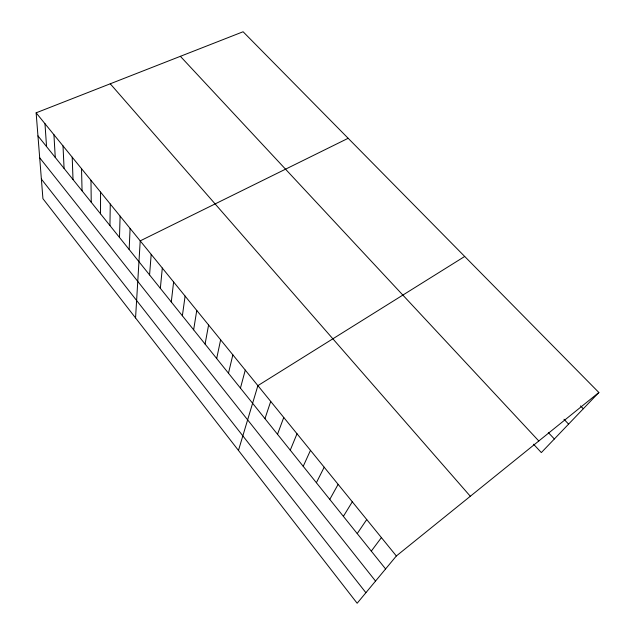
<?xml version="1.0" encoding="UTF-8"?>
<svg xmlns="http://www.w3.org/2000/svg" width="635" height="635" viewBox="0 0 635 635"><rect width="100%" height="100%" fill="white"/><g stroke="black" fill="none" stroke-linecap="round" stroke-linejoin="round"><path stroke-width="0.95" d="M100.528 213.828L100.56 192.08M109.942 225.552L110.268 204.025M119.483 237.442L120.11 216.138M129.159 249.491L130.096 228.417M135.557 317.937L140.216 240.871L348.163 138.287M149.574 274.923L151.186 254.365M160.345 288.338L162.314 268.057M171.275 301.958L173.625 281.964M182.372 315.778L185.102 296.085M193.635 329.811L196.763 310.428M205.073 344.059L208.597 325.001M216.678 358.521L220.631 339.796M228.473 373.205L232.855 354.83M240.443 388.12L245.269 370.11M238.466 450.437L257.889 385.635L464.701 256.461M264.962 418.656L270.716 401.415M277.511 434.284L283.758 417.457M290.258 450.175L297.013 433.761M303.22 466.312L310.483 450.342M316.389 482.719L324.191 467.201M329.779 499.396L338.13 484.354M343.384 516.35L352.314 501.793M357.227 533.591L366.736 519.541M371.292 551.116L381.413 537.599M598.868 392.501L396.351 555.974L357.156 603.25L42.926 198.676L36.132 112.824L243.094 31.75L598.868 392.501L541.33 452.588L533.559 444.214M580.557 405.908L583.303 408.75M563.959 419.251L568.595 424.109M548.315 432.562L554.355 438.983M180.372 56.317L538.805 440.984M110.252 83.788L470.321 496.268M36.132 112.824L396.351 555.974M37.957 135.89L385.604 568.944M39.695 157.79L375.547 581.073M41.378 179.102L365.895 592.709M44.974 123.706L46.553 146.598M53.935 134.723L55.261 157.44M63.008 145.891L64.079 168.426M72.207 157.202L73.017 179.554M81.526 168.672L82.066 190.825M90.98 180.3L91.234 202.255"/></g></svg>
